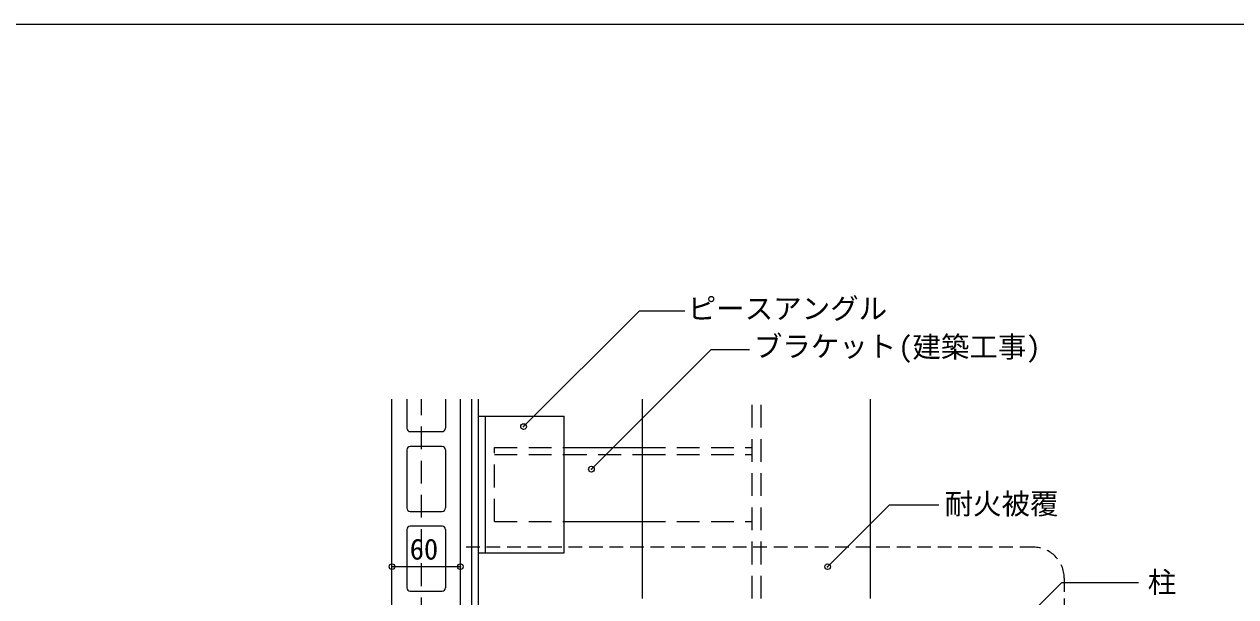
# Model space of a CAD drawing. Units: millimetres, scale not verified. Extents: x -1943 to 2018, y -1427 to 1381.
# Drawn here: x -254 to 809, y 878 to 1381 of the extents above; entities that cross this region are included whole.
import ezdxf
from ezdxf.enums import TextEntityAlignment as Align

# ---------------------------------------------------------------- set-up
doc = ezdxf.new("R2010")
doc.units = ezdxf.units.MM
doc.header["$LTSCALE"] = 10
doc.header["$PDMODE"] = 32
doc.header["$PDSIZE"] = 5
doc.linetypes.add('DASHED1', pattern=[1.8, 1.2, -0.6])
doc.linetypes.add('DASHED2', pattern=[3, 2, -1])
doc.layers.add('0-B_図面情報', color=7, linetype='Continuous', lineweight=18)
doc.layers.add('A-0', color=6, linetype='Continuous', lineweight=18)
doc.styles.add('ＭＳ ゴシック', font='')
doc.styles.get('ＭＳ ゴシック').set_extended_font_data('MS Gothic')

msp = doc.modelspace()

# ---------------------------------------------------------------- linework, layer by layer
at = {"layer": '0-B_図面情報', "color": 2}
for p, q in [((68.88, 643.9), (68.88, 1051.9)), ((81.89, 1051.9), (81.89, 1026.4)), ((115.88, 1051.9), (115.88, 1026.4)), ((128.89, 643.9), (128.89, 1051.9)), ((84.88, 1023.4), (112.88, 1023.4)), ((112.88, 1010.4), (84.88, 1010.4)), ((81.89, 1007.4), (81.89, 956.4)), ((115.88, 1007.4), (115.88, 956.4)), ((84.88, 953.4), (112.88, 953.4)), ((81.89, 937.4), (81.89, 886.4)), ((112.88, 940.4), (84.88, 940.4)), ((115.88, 937.4), (115.88, 886.4)), ((84.88, 883.4), (112.88, 883.4))]:
    msp.add_line(p, q, dxfattribs=at)
at = {"layer": '0-B_図面情報', "color": 3, "linetype": 'DASHED2'}
for p, q in [((94.88, 407.9), (94.88, 1051.9)), ((384.88, 876.9), (384.88, 1051.9)), ((392.88, 876.9), (392.88, 1051.9)), ((158.89, 1009.41), (219.88, 1009.41)), ((158.89, 944.41), (158.89, 1009.41)), ((288.88, 1009.41), (384.88, 1009.41)), ((288.88, 1003.41), (384.88, 1003.41)), ((158.89, 944.41), (219.88, 944.41)), ((288.88, 944.41), (384.88, 944.41))]:
    msp.add_line(p, q, dxfattribs=at)
at = {"layer": '0-B_図面情報', "color": 3}
for p, q in [((138.89, 802.15), (138.89, 1051.9)), ((144.88, 796.9), (144.88, 1051.9)), ((288.88, 876.9), (288.88, 1051.9)), ((488.88, 876.9), (488.88, 1051.9)), ((144.88, 1036.91), (219.88, 1036.91)), ((150.88, 916.91), (150.88, 1036.91)), ((219.88, 916.91), (219.88, 1036.91)), ((219.88, 1009.41), (288.88, 1009.41)), ((219.88, 944.41), (288.88, 944.41)), ((144.88, 916.91), (219.88, 916.91))]:
    msp.add_line(p, q, dxfattribs=at)
at = {"layer": '0-B_図面情報', "linetype": 'DASHED1'}
for p, q in [((631.88, 921.9), (128.89, 921.9)), ((658.88, 894.9), (658.88, 391.9))]:
    msp.add_line(p, q, dxfattribs=at)
at = {"layer": '0-B_図面情報'}
for p, q in [((128.89, 904.88), (68.88, 904.88)), ((612.56, 847.04), (656.63, 891.12)), ((656.7, 891.12), (723.91, 891.12))]:
    msp.add_line(p, q, dxfattribs=at)
for points in [[(184.39, 1027.82), (286, 1129.42), (325.88, 1129.42)], [(243.91, 990.45), (349.04, 1095.57), (382.68, 1095.57)], [(451.24, 904.85), (505.49, 959.09), (548.86, 959.09)]]:
    msp.add_lwpolyline(points, dxfattribs=at)
at = {"layer": '0-B_図面情報', "color": 3, "linetype": 'DASHED2'}
msp.add_lwpolyline([(158.89, 1003.41), (219.88, 1003.41), (288.88, 1003.41)], dxfattribs=at)
at = {"layer": '0-B_図面情報', "color": 2}
for centre, start, end in [((84.88, 1026.4), 180, 270), ((112.88, 1026.4), 270, 0), ((84.88, 1007.4), 90, 180), ((112.88, 1007.4), 0, 90), ((84.88, 956.4), 180, 270), ((112.88, 956.4), 270, 0), ((84.88, 937.4), 90, 180), ((112.88, 937.4), 0, 90), ((84.88, 886.4), 180, 270), ((112.88, 886.4), 270, 0)]:
    msp.add_arc(centre, 3, start, end, dxfattribs=at)
at = {"layer": '0-B_図面情報', "linetype": 'DASHED1'}
msp.add_arc((631.88, 894.9), 27, 0, 90, dxfattribs=at)
at = {"layer": '0-B_図面情報'}
for p in [(184.39, 1027.82), (243.91, 990.45), (68.88, 904.88), (128.89, 904.88), (451.24, 904.85)]:
    msp.add_point(p, dxfattribs=at)
at = {"layer": 'A-0'}
msp.add_line((-1942.93, 1380.88), (2017.72, 1380.88), dxfattribs=at)

# ---------------------------------------------------------------- texts
at = {"layer": '0-B_図面情報', "style": 'ＭＳ ゴシック'}
for s, p in [('ピースアングル', (328.44, 1116.76)), ('ブラケット', (386.45, 1083.54)), ('(建築工事)', (513.15, 1083.07)), ('耐火被覆', (553.79, 945.41)), ('60', (84.47, 905.6)), ('柱', (732.16, 876.52))]:
    msp.add_text(s, height=18.33, dxfattribs=at).set_placement(p, align=Align.BOTTOM_LEFT)

doc.saveas('drawing.dxf')
